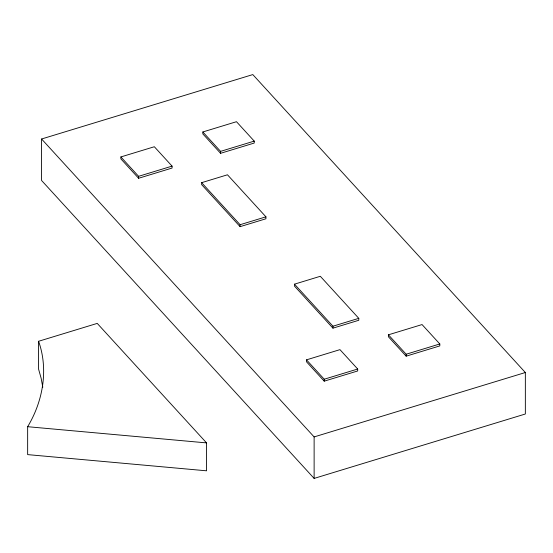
<?xml version="1.0" encoding="UTF-8"?>
<svg xmlns="http://www.w3.org/2000/svg" width="553" height="553" viewBox="0 0 553 553"><rect width="100%" height="100%" fill="white"/><g stroke="black" fill="none" stroke-linecap="round" stroke-linejoin="round"><path stroke-width="0.83" d="M27.65 426.702C42.94 401.381 48.671 369.598 38.592 341.277L97.238 323.394L206.559 442.898L206.559 470.81L27.65 454.614L27.65 426.702L206.559 442.898M41.579 138.997L252.804 74.586L525.35 372.522L525.35 414.003L314.125 478.414L41.579 180.478L41.579 138.997L314.125 436.925L314.125 478.414M120.872 156.941L154.335 146.739L172.066 166.121L172.066 168.057L138.603 178.26L120.872 158.877L120.872 156.941L138.603 176.324L138.603 178.26M202.833 131.967L236.477 121.701L254.235 141.112L254.235 143.047L220.585 153.312L202.833 133.902L202.833 131.967L220.585 151.37L220.585 153.312M138.603 176.324L172.066 166.121M220.585 151.37L254.235 141.112M201.631 182.67L227.47 174.789L265.938 216.838L265.938 218.774L240.099 226.654L201.631 184.605L201.631 182.67L240.099 224.718L240.099 226.654M240.099 224.718L265.938 216.838M294.486 284.166L320.318 276.286L358.786 318.341L358.786 320.277L332.947 328.157L294.486 286.108L294.486 284.166L332.947 326.215L332.947 328.157M332.947 326.215L358.786 318.341M306.493 359.851L339.957 349.641L357.687 369.024L357.687 370.966L324.224 381.169L306.493 361.786L306.493 359.851L324.224 379.227L324.224 381.169M388.406 334.821L422.05 324.563L439.808 343.973L439.808 345.908L406.158 356.167L388.406 336.763L388.406 334.821L406.158 354.231L406.158 356.167M324.224 379.227L357.687 369.024M406.158 354.231L439.808 343.973M314.125 436.925L525.35 372.522M42.795 387.204L41.116 378.155L38.592 369.19L38.592 341.277"/></g></svg>
